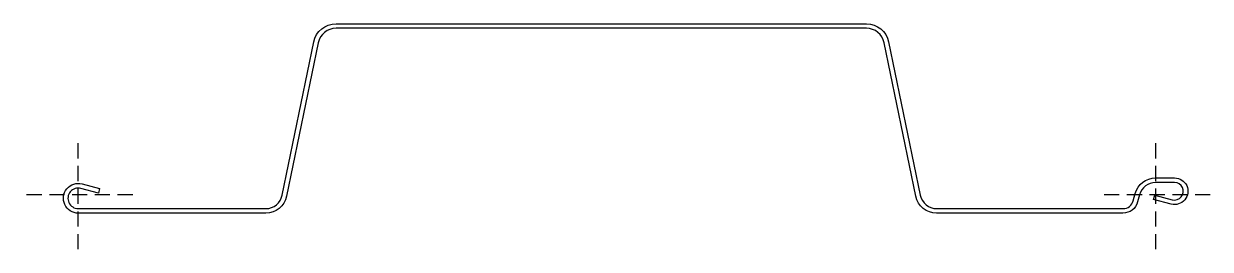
# Model space of a CAD drawing. Header units: millimetres. Extents: x -36 to 747, y -36 to 113.
import ezdxf

# ---------------------------------------------------------------- set-up
doc = ezdxf.new("R2010")
doc.units = ezdxf.units.MM
doc.linetypes.add('DASHED', pattern=[0.75, 0.5, -0.25])
doc.layers.add('ref', color=251, linetype='Continuous', plot=False)

msp = doc.modelspace()

# ---------------------------------------------------------------- linework, layer by layer
msp.add_lwpolyline([(137.5, -0.95, -0.355859), (123.79, -12.12), (0, -12.12, -1.140281), (2.54, 7.14), (14.13, 4.04), (13.35, 1.14), (1.76, 4.24, 1.140281), (0, -9.12), (123.79, -9.12, 0.355859), (134.56, -0.35), (155.43, 100.9, -0.355859), (170.12, 112.88), (520.05, 112.88, -0.355859), (534.74, 100.9), (555.61, -0.35, 0.355859), (566.38, -9.12), (689.36, -9.12, 0.339454), (696.12, -3.94), (697.38, 0.75, -0.339454), (710.9, 11.13), (723.4, 11.13, -1.140281), (721.12, -6.18), (709.53, -3.07), (710.31, -0.17), (721.9, -3.28, 1.140281), (723.4, 8.13), (710.9, 8.13, 0.339454), (700.27, -0.03), (699.02, -4.71, -0.339454), (689.36, -12.12), (566.38, -12.12, -0.355859), (552.67, -0.95), (531.8, 100.3, 0.355859), (520.05, 109.88), (170.12, 109.88, 0.355859), (158.37, 100.3)], format="xyb", close=True)
at = {"layer": 'ref', "linetype": 'DASHED', "ltscale": 20}
for p, q in [((0, -35.95), (0, 35.95)), ((711, -35.95), (711, 35.95)), ((35.95, 0), (-35.95, 0)), ((746.95, 0), (675.05, 0))]:
    msp.add_line(p, q, dxfattribs=at)

doc.saveas('drawing.dxf')
